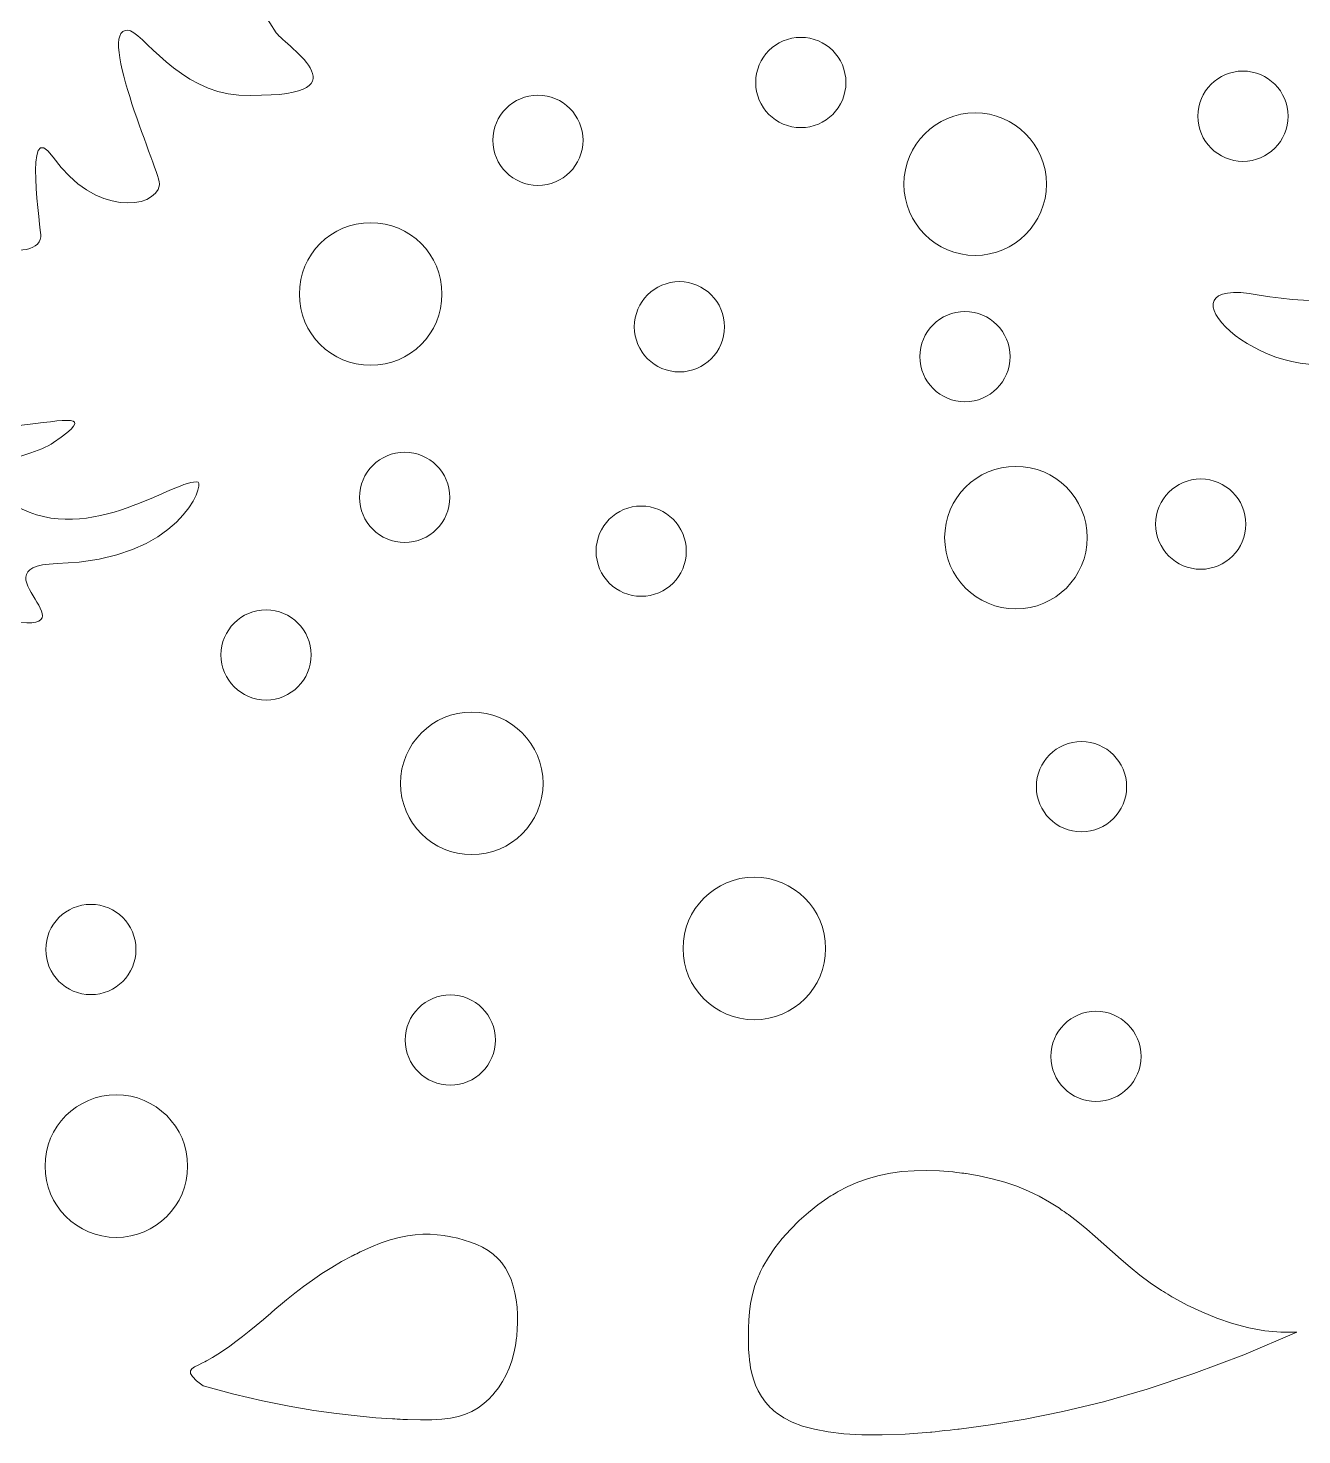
# Model space of a CAD drawing. Header units: millimetres. Extents: x -588 to -150, y -101 to 255.
# Drawn here: x -407.44 to -389.94, y -60.46 to -41.14 of the extents above; entities that cross this region are included whole.
import ezdxf

# ---------------------------------------------------------------- set-up
doc = ezdxf.new("R2010")
doc.units = ezdxf.units.MM
doc.header["$MEASUREMENT"] = 0
doc.layers.add('layer 1', color=7, linetype='Continuous')

msp = doc.modelspace()

# ---------------------------------------------------------------- linework, layer by layer
at = {"layer": 'layer 1', "lineweight": 9}
for points, knots in [([(-362.625, -35.8196), (-363.0289, -35.7319), (-364.4306, -35.5753), (-364.5105, -35.0228), (-364.5105, -35.0228), (-364.5105, -35.0228), (-364.5205, -34.9042), (-364.5205, -34.9042), (-364.5205, -34.9042), (-364.5687, -34.0159), (-364.6596, -31.8074), (-363.9735, -31.2003), (-363.9735, -31.2003), (-362.658, -30.0362), (-365.6484, -29.585), (-366.8515, -30.7554), (-366.8515, -30.7554), (-367.6575, -31.5395), (-366.4515, -32.1472), (-367.0955, -33.1863), (-367.0955, -33.1863), (-367.2898, -33.4999), (-367.9488, -33.0849), (-368.2049, -33.0026), (-368.2049, -33.0026), (-369.4464, -32.6035), (-370.4521, -32.5649), (-371.6301, -31.9395), (-371.6301, -31.9395), (-372.4474, -31.5057), (-374.9227, -34.4557), (-375.8675, -35.3785), (-375.8675, -35.3785), (-378.2122, -37.6687), (-380.564, -39.8862), (-382.4653, -42.5704), (-382.4653, -42.5704), (-382.7452, -42.9673), (-384.9159, -46.4832), (-385.2486, -46.3695), (-385.2486, -46.3695), (-385.3434, -46.3371), (-384.9778, -45.0274), (-384.9665, -44.8407), (-384.9665, -44.8407), (-384.8201, -42.4318), (-385.8909, -45.2097), (-386.3504, -45.6087), (-386.3504, -45.6087), (-386.9564, -46.1348), (-386.5751, -44.4337), (-387.0779, -44.9653), (-387.0779, -44.9653), (-387.3169, -45.2181), (-388.2559, -46.5512), (-388.748, -46.1788), (-388.748, -46.1788), (-389.0157, -45.9761), (-388.275, -45.3145), (-389.2687, -45.6785), (-389.2687, -45.6785), (-390.4823, -46.1231), (-392.0596, -44.5121), (-390.5313, -44.8015), (-390.5313, -44.8015), (-388.9478, -45.1014), (-386.8548, -44.4249), (-388.5596, -44.076), (-388.5596, -44.076), (-389.5885, -43.8654), (-389.5614, -43.4616), (-388.4865, -43.3276), (-388.4865, -43.3276), (-386.9687, -43.1383), (-385.6073, -41.7385), (-387.3119, -42.2631), (-387.3119, -42.2631), (-388.6967, -42.6893), (-385.8715, -41.2941), (-386.108, -39.9215), (-386.108, -39.9215), (-386.2137, -39.3085), (-387.8072, -41.6916), (-388.3233, -41.0227), (-388.3233, -41.0227), (-388.5529, -40.7252), (-387.5464, -39.8719), (-387.9268, -39.4591), (-387.9268, -39.4591), (-387.9594, -39.4584), (-389.5771, -41.1629), (-389.7027, -40.5293), (-389.7027, -40.5293), (-389.7555, -40.2632), (-388.522, -38.5046), (-389.0155, -38.3634), (-389.0155, -38.3634), (-389.1001, -38.4244), (-390.1014, -40.0405), (-391.5897, -39.9092), (-391.5897, -39.9092), (-392.2855, -39.8477), (-390.7404, -38.9038), (-390.7648, -38.6309), (-390.7648, -38.6309), (-390.8033, -38.6046), (-392.7779, -39.2153), (-392.7963, -38.7298), (-392.7963, -38.7298), (-392.8114, -38.333), (-391.7157, -38.6773), (-392.6605, -37.9551), (-392.6605, -37.9551), (-393.0516, -37.6561), (-393.3339, -36.5829), (-392.3121, -37.1205), (-392.3121, -37.1205), (-390.4769, -38.0861), (-389.1973, -35.2939), (-390.2217, -35.8502), (-390.2217, -35.8502), (-390.6522, -36.0839), (-392.1015, -36.2289), (-390.9677, -35.6588), (-390.9677, -35.6588), (-389.6062, -34.9743), (-389.2919, -32.871), (-390.0895, -33.7813), (-390.0895, -33.7813), (-390.7647, -34.5519), (-390.3771, -33.4478), (-390.5067, -33.3852), (-390.5067, -33.3852), (-390.5071, -33.385), (-391.4216, -34.2154), (-391.9974, -34.3772), (-391.9974, -34.3772), (-393.8252, -34.8907), (-391.766, -33.4969), (-392.6972, -33.5999), (-392.6972, -33.5999), (-393.177, -33.6529), (-393.0659, -33.3306), (-392.1995, -32.9885), (-392.1995, -32.9885), (-390.4593, -32.3017), (-391.179, -30.3386), (-391.5164, -31.2046), (-391.5164, -31.2046), (-391.7847, -31.8931), (-393.4134, -32.8766), (-392.9284, -31.8104), (-392.9284, -31.8104), (-392.4955, -30.8587), (-394.2091, -31.9057), (-394.5948, -31.2893), (-394.5948, -31.2893), (-394.733, -31.0685), (-393.1057, -30.8078), (-394.1306, -30.4653), (-394.1306, -30.4653), (-394.9043, -30.2066), (-394.2009, -29.9382), (-393.8145, -29.8581), (-393.8145, -29.8581), (-393.0899, -29.7078), (-392.461, -29.0234), (-392.8797, -28.8488), (-392.8797, -28.8488), (-393.226, -28.7044), (-393.792, -29.2257), (-393.2337, -28.4308), (-393.2337, -28.4308), (-392.9856, -28.0775), (-392.4093, -26.8013), (-393.4677, -27.8033), (-393.4677, -27.8033), (-394.3178, -28.6082), (-393.7918, -27.3095), (-394.2401, -27.3919), (-394.2401, -27.3919), (-395.4434, -27.6133), (-393.3753, -26.8005), (-394.6527, -26.4724), (-394.6527, -26.4724), (-394.9509, -26.3957), (-395.1353, -26.2793), (-394.9579, -25.9748), (-394.9579, -25.9748), (-394.7084, -25.5512), (-395.5078, -25.7834), (-395.2794, -25.0442), (-395.2794, -25.0442), (-395.1664, -24.6782), (-395.5426, -24.9447), (-395.9622, -23.7382), (-395.9622, -23.7382), (-396.3598, -22.5948), (-396.7049, -24.265), (-397.167, -24.7196), (-397.167, -24.7196), (-397.4647, -25.0124), (-396.7642, -25.7144), (-397.3725, -25.7607), (-397.3725, -25.7607), (-397.7874, -25.7924), (-397.4544, -26.1812), (-398.2431, -26.0496), (-398.2431, -26.0496), (-398.8168, -25.9539), (-397.4743, -27.2121), (-398.3562, -26.931), (-398.3562, -26.931), (-398.8806, -26.7638), (-397.2271, -28.7176), (-399.1919, -28.0361), (-399.1919, -28.0361), (-400.0797, -27.7281), (-398.073, -29.7217), (-400.2035, -28.5577), (-400.2035, -28.5577), (-400.7342, -28.2678), (-399.8265, -29.6972), (-399.7899, -29.7634), (-399.7899, -29.7634), (-399.5242, -30.2441), (-401.699, -29.2722), (-400.6878, -30.4382), (-400.6878, -30.4382), (-400.4097, -30.7588), (-399.3371, -30.9369), (-399.3361, -30.9417), (-399.3361, -30.9417), (-399.2699, -31.2384), (-400.6961, -31.1897), (-399.4632, -31.6761), (-399.4632, -31.6761), (-398.93, -31.8865), (-398.9614, -32.344), (-399.8276, -32.4106), (-399.8276, -32.4106), (-400.3662, -32.4519), (-400.0174, -33.0412), (-401.1352, -32.8514), (-401.1352, -32.8514), (-401.5155, -32.7869), (-400.4424, -34.2787), (-401.676, -33.5673), (-401.676, -33.5673), (-401.9847, -33.3893), (-402.861, -32.2336), (-402.7521, -33.4418), (-402.7521, -33.4418), (-402.6801, -34.2397), (-401.3439, -34.9549), (-401.3501, -35.0908), (-401.3501, -35.0908), (-401.3676, -35.4777), (-402.4712, -34.5388), (-401.8876, -35.4912), (-401.8876, -35.4912), (-401.3032, -36.4452), (-402.4613, -36.0494), (-403.2105, -34.9213), (-403.2105, -34.9213), (-403.3536, -34.7058), (-403.8102, -34.6042), (-403.5255, -35.8843), (-403.5255, -35.8843), (-403.3538, -36.6568), (-404.7205, -35.7315), (-404.7853, -35.7209), (-404.7853, -35.7209), (-405.2029, -35.6527), (-404.8514, -37.0236), (-404.4283, -37.3589), (-404.4283, -37.3589), (-404.3699, -37.4052), (-402.5424, -38.0788), (-403.6464, -38.1182), (-403.6464, -38.1182), (-404.1547, -38.1363), (-405.387, -37.6948), (-404.4189, -38.6688), (-404.4189, -38.6688), (-403.4683, -39.6254), (-401.9211, -38.591), (-401.8984, -38.5931), (-401.8984, -38.5931), (-401.688, -38.6117), (-402.3117, -39.3851), (-402.3928, -39.4332), (-402.3928, -39.4332), (-402.5076, -39.5014), (-403.3461, -39.6593), (-403.3425, -39.7745), (-403.3425, -39.7745), (-403.3355, -40.0028), (-402.1608, -40.5866), (-403.2288, -40.5949), (-403.2288, -40.5949), (-403.9392, -40.6004), (-405.0697, -39.6716), (-404.0313, -41.1998), (-404.0313, -41.1998), (-403.9101, -41.3781), (-402.6862, -42.1256), (-404.5473, -42.0544), (-404.5473, -42.0544), (-405.3452, -42.0239), (-405.8957, -41.1658), (-406.0711, -41.1613), (-406.0711, -41.1613), (-406.5293, -41.1496), (-405.6081, -43.1616), (-405.634, -43.2903), (-405.634, -43.2903), (-405.7024, -43.6302), (-406.5299, -43.7164), (-407.0978, -42.9081), (-407.0978, -42.9081), (-407.5196, -42.3077), (-407.2578, -43.9429), (-407.2654, -44.0012), (-407.2654, -44.0012), (-407.3213, -44.4281), (-408.654, -44.0687), (-409.2404, -43.5013), (-409.2404, -43.5013), (-409.5543, -43.1976), (-409.4112, -44.4839), (-409.3271, -44.6598), (-409.3271, -44.6598), (-409.0294, -45.2824), (-407.2725, -45.5802), (-408.6382, -45.756), (-408.6382, -45.756), (-408.8911, -45.7886), (-409.4067, -45.6431), (-409.2744, -46.0525), (-409.2744, -46.0525), (-408.866, -47.3166), (-405.8651, -45.9752), (-407.0904, -46.8296), (-407.0904, -46.8296), (-407.4391, -47.0727), (-408.6011, -47.1307), (-407.6215, -47.6927), (-407.6215, -47.6927), (-406.5905, -48.2843), (-405.3859, -47.2961), (-405.1043, -47.3739), (-405.1043, -47.3739), (-405.0275, -47.3952), (-405.3343, -48.4429), (-407.0417, -48.4901), (-407.0417, -48.4901), (-408.3189, -48.5254), (-406.152, -49.6338), (-408.1018, -49.2067), (-408.1018, -49.2067), (-409.0625, -48.9963), (-409.3559, -47.8946), (-409.1867, -49.2583), (-409.1867, -49.2583), (-409.1239, -49.7644), (-410.5548, -49.7025), (-410.9255, -48.4689), (-410.9255, -48.4689), (-411.1921, -47.582), (-411.7807, -49.144), (-411.106, -50.3691), (-411.106, -50.3691), (-410.8957, -50.751), (-411.4219, -50.9501), (-411.7306, -50.9051)], [0, 0, 0, 0, 0.0105263, 0.0105263, 0.0105263, 0.0105263, 0.0210526, 0.0210526, 0.0210526, 0.0210526, 0.0315789, 0.0315789, 0.0315789, 0.031579, 0.0421053, 0.0421053, 0.0421053, 0.0421053, 0.0526316, 0.0526316, 0.0526316, 0.0526316, 0.0631579, 0.0631579, 0.0631579, 0.0631579, 0.0736842, 0.0736842, 0.0736842, 0.0736842, 0.0842105, 0.0842105, 0.0842105, 0.0842105, 0.0947368, 0.0947368, 0.0947368, 0.0947369, 0.1052632, 0.1052632, 0.1052632, 0.1052632, 0.1157895, 0.1157895, 0.1157895, 0.1157895, 0.1263158, 0.1263158, 0.1263158, 0.1263158, 0.1368421, 0.1368421, 0.1368421, 0.1368421, 0.1473684, 0.1473684, 0.1473684, 0.1473684, 0.1578947, 0.1578947, 0.1578947, 0.1578947, 0.1684211, 0.1684211, 0.1684211, 0.1684211, 0.1789474, 0.1789474, 0.1789474, 0.1789474, 0.1894737, 0.1894737, 0.1894737, 0.1894737, 0.2, 0.2, 0.2, 0.2, 0.2105263, 0.2105263, 0.2105263, 0.2105263, 0.2210526, 0.2210526, 0.2210526, 0.2210526, 0.2315789, 0.2315789, 0.2315789, 0.231579, 0.2421053, 0.2421053, 0.2421053, 0.2421053, 0.2526316, 0.2526316, 0.2526316, 0.2526316, 0.2631579, 0.2631579, 0.2631579, 0.2631579, 0.2736842, 0.2736842, 0.2736842, 0.2736842, 0.2842105, 0.2842105, 0.2842105, 0.2842105, 0.2947368, 0.2947368, 0.2947368, 0.2947369, 0.3052632, 0.3052632, 0.3052632, 0.3052632, 0.3157895, 0.3157895, 0.3157895, 0.3157895, 0.3263158, 0.3263158, 0.3263158, 0.3263158, 0.3368421, 0.3368421, 0.3368421, 0.3368421, 0.3473684, 0.3473684, 0.3473684, 0.3473684, 0.3578947, 0.3578947, 0.3578947, 0.3578947, 0.3684211, 0.3684211, 0.3684211, 0.3684211, 0.3789474, 0.3789474, 0.3789474, 0.3789474, 0.3894737, 0.3894737, 0.3894737, 0.3894737, 0.4, 0.4, 0.4, 0.4, 0.4105263, 0.4105263, 0.4105263, 0.4105263, 0.4210526, 0.4210526, 0.4210526, 0.4210526, 0.4315789, 0.4315789, 0.4315789, 0.431579, 0.4421053, 0.4421053, 0.4421053, 0.4421053, 0.4526316, 0.4526316, 0.4526316, 0.4526316, 0.4631579, 0.4631579, 0.4631579, 0.4631579, 0.4736842, 0.4736842, 0.4736842, 0.4736842, 0.4842105, 0.4842105, 0.4842105, 0.4842105, 0.4947368, 0.4947368, 0.4947368, 0.4947369, 0.5052632, 0.5052632, 0.5052632, 0.5052632, 0.5157895, 0.5157895, 0.5157895, 0.5157895, 0.5263158, 0.5263158, 0.5263158, 0.5263158, 0.5368421, 0.5368421, 0.5368421, 0.5368421, 0.5473684, 0.5473684, 0.5473684, 0.5473684, 0.5578947, 0.5578947, 0.5578947, 0.5578947, 0.5684211, 0.5684211, 0.5684211, 0.5684211, 0.5789474, 0.5789474, 0.5789474, 0.5789474, 0.5894737, 0.5894737, 0.5894737, 0.5894737, 0.6, 0.6, 0.6, 0.6, 0.6105263, 0.6105263, 0.6105263, 0.6105263, 0.6210526, 0.6210526, 0.6210526, 0.6210526, 0.6315789, 0.6315789, 0.6315789, 0.631579, 0.6421053, 0.6421053, 0.6421053, 0.6421053, 0.6526316, 0.6526316, 0.6526316, 0.6526316, 0.6631579, 0.6631579, 0.6631579, 0.6631579, 0.6736842, 0.6736842, 0.6736842, 0.6736842, 0.6842105, 0.6842105, 0.6842105, 0.6842105, 0.6947368, 0.6947368, 0.6947368, 0.6947369, 0.7052632, 0.7052632, 0.7052632, 0.7052632, 0.7157895, 0.7157895, 0.7157895, 0.7157895, 0.7263158, 0.7263158, 0.7263158, 0.7263158, 0.7368421, 0.7368421, 0.7368421, 0.7368421, 0.7473684, 0.7473684, 0.7473684, 0.7473684, 0.7578947, 0.7578947, 0.7578947, 0.7578947, 0.7684211, 0.7684211, 0.7684211, 0.7684211, 0.7789474, 0.7789474, 0.7789474, 0.7789474, 0.7894737, 0.7894737, 0.7894737, 0.7894737, 0.8, 0.8, 0.8, 0.8, 0.8105263, 0.8105263, 0.8105263, 0.8105263, 0.8210526, 0.8210526, 0.8210526, 0.8210526, 0.8315789, 0.8315789, 0.8315789, 0.831579, 0.8421053, 0.8421053, 0.8421053, 0.8421053, 0.8526316, 0.8526316, 0.8526316, 0.8526316, 0.8631579, 0.8631579, 0.8631579, 0.8631579, 0.8736842, 0.8736842, 0.8736842, 0.8736842, 0.8842105, 0.8842105, 0.8842105, 0.8842105, 0.8947368, 0.8947368, 0.8947368, 0.8947369, 0.9052632, 0.9052632, 0.9052632, 0.9052632, 0.9157895, 0.9157895, 0.9157895, 0.9157895, 0.9263158, 0.9263158, 0.9263158, 0.9263158, 0.9368421, 0.9368421, 0.9368421, 0.9368421, 0.9473684, 0.9473684, 0.9473684, 0.9473684, 0.9578947, 0.9578947, 0.9578947, 0.9578947, 0.9684211, 0.9684211, 0.9684211, 0.9684211, 0.9789474, 0.9789474, 0.9789474, 0.9789474, 1, 1, 1, 1]), ([(-396.2068, -41.8821), (-396.2068, -41.5398), (-396.4843, -41.2623), (-396.8266, -41.2623), (-396.8266, -41.2623), (-397.1689, -41.2623), (-397.4463, -41.5398), (-397.4463, -41.8821), (-397.4463, -41.8821), (-397.4463, -42.2244), (-397.1689, -42.5019), (-396.8266, -42.5019), (-396.8266, -42.5019), (-396.4843, -42.5019), (-396.2068, -42.2244), (-396.2068, -41.8821)], [0, 0, 0, 0, 0.2, 0.2, 0.2, 0.2, 0.4, 0.4, 0.4, 0.4, 0.6, 0.6, 0.6, 0.6, 1, 1, 1, 1]), ([(-390.133, -42.3456), (-390.133, -42.0033), (-390.4105, -41.7258), (-390.7528, -41.7258), (-390.7528, -41.7258), (-391.0951, -41.7258), (-391.3726, -42.0033), (-391.3726, -42.3456), (-391.3726, -42.3456), (-391.3726, -42.6879), (-391.0951, -42.9654), (-390.7528, -42.9654), (-390.7528, -42.9654), (-390.4105, -42.9654), (-390.133, -42.6879), (-390.133, -42.3456)], [0, 0, 0, 0, 0.2, 0.2, 0.2, 0.2, 0.4, 0.4, 0.4, 0.4, 0.6, 0.6, 0.6, 0.6, 1, 1, 1, 1]), ([(-399.8181, -42.6765), (-399.8181, -42.3342), (-400.0956, -42.0567), (-400.4379, -42.0567), (-400.4379, -42.0567), (-400.7801, -42.0567), (-401.0577, -42.3342), (-401.0577, -42.6765), (-401.0577, -42.6765), (-401.0577, -43.0188), (-400.7801, -43.2963), (-400.4379, -43.2963), (-400.4379, -43.2963), (-400.0956, -43.2963), (-399.8181, -43.0188), (-399.8181, -42.6765)], [0, 0, 0, 0, 0.2, 0.2, 0.2, 0.2, 0.4, 0.4, 0.4, 0.4, 0.6, 0.6, 0.6, 0.6, 1, 1, 1, 1]), ([(-393.4517, -43.2784), (-393.4517, -42.7376), (-393.8902, -42.2991), (-394.431, -42.2991), (-394.431, -42.2991), (-394.9719, -42.2991), (-395.4103, -42.7376), (-395.4103, -43.2784), (-395.4103, -43.2784), (-395.4103, -43.8192), (-394.9719, -44.2577), (-394.431, -44.2577), (-394.431, -44.2577), (-393.8902, -44.2577), (-393.4517, -43.8192), (-393.4517, -43.2784)], [0, 0, 0, 0, 0.2, 0.2, 0.2, 0.2, 0.4, 0.4, 0.4, 0.4, 0.6, 0.6, 0.6, 0.6, 1, 1, 1, 1]), ([(-401.756, -44.7878), (-401.756, -44.2469), (-402.1945, -43.8084), (-402.7354, -43.8084), (-402.7354, -43.8084), (-403.2762, -43.8084), (-403.7147, -44.2469), (-403.7147, -44.7878), (-403.7147, -44.7878), (-403.7147, -45.3286), (-403.2762, -45.7671), (-402.7354, -45.7671), (-402.7354, -45.7671), (-402.1945, -45.7671), (-401.756, -45.3286), (-401.756, -44.7878)], [0, 0, 0, 0, 0.2, 0.2, 0.2, 0.2, 0.4, 0.4, 0.4, 0.4, 0.6, 0.6, 0.6, 0.6, 1, 1, 1, 1]), ([(-397.8741, -45.2377), (-397.8741, -44.8954), (-398.1516, -44.618), (-398.4939, -44.618), (-398.4939, -44.618), (-398.8361, -44.618), (-399.1136, -44.8954), (-399.1136, -45.2377), (-399.1136, -45.2377), (-399.1136, -45.58), (-398.8361, -45.8576), (-398.4939, -45.8576), (-398.4939, -45.8576), (-398.1516, -45.8576), (-397.8741, -45.58), (-397.8741, -45.2377)], [0, 0, 0, 0, 0.2, 0.2, 0.2, 0.2, 0.4, 0.4, 0.4, 0.4, 0.6, 0.6, 0.6, 0.6, 1, 1, 1, 1]), ([(-393.9518, -45.6477), (-393.9518, -45.3054), (-394.2293, -45.0279), (-394.5715, -45.0279), (-394.5715, -45.0279), (-394.9138, -45.0279), (-395.1913, -45.3054), (-395.1913, -45.6477), (-395.1913, -45.6477), (-395.1913, -45.99), (-394.9138, -46.2674), (-394.5715, -46.2674), (-394.5715, -46.2674), (-394.2293, -46.2674), (-393.9518, -45.99), (-393.9518, -45.6477)], [0, 0, 0, 0, 0.2, 0.2, 0.2, 0.2, 0.4, 0.4, 0.4, 0.4, 0.6, 0.6, 0.6, 0.6, 1, 1, 1, 1]), ([(-401.6485, -47.5807), (-401.6485, -47.2385), (-401.926, -46.9609), (-402.2683, -46.9609), (-402.2683, -46.9609), (-402.6106, -46.9609), (-402.8881, -47.2385), (-402.8881, -47.5807), (-402.8881, -47.5807), (-402.8881, -47.923), (-402.6106, -48.2005), (-402.2683, -48.2005), (-402.2683, -48.2005), (-401.926, -48.2005), (-401.6485, -47.923), (-401.6485, -47.5807)], [0, 0, 0, 0, 0.2, 0.2, 0.2, 0.2, 0.4, 0.4, 0.4, 0.4, 0.6, 0.6, 0.6, 0.6, 1, 1, 1, 1]), ([(-392.8917, -48.1341), (-392.8917, -47.5932), (-393.3302, -47.1548), (-393.871, -47.1548), (-393.871, -47.1548), (-394.4119, -47.1548), (-394.8503, -47.5932), (-394.8503, -48.1341), (-394.8503, -48.1341), (-394.8503, -48.675), (-394.4119, -49.1134), (-393.871, -49.1134), (-393.871, -49.1134), (-393.3302, -49.1134), (-392.8917, -48.675), (-392.8917, -48.1341)], [0, 0, 0, 0, 0.2, 0.2, 0.2, 0.2, 0.4, 0.4, 0.4, 0.4, 0.6, 0.6, 0.6, 0.6, 1, 1, 1, 1]), ([(-390.7125, -47.9484), (-390.7125, -47.6061), (-390.99, -47.3285), (-391.3323, -47.3285), (-391.3323, -47.3285), (-391.6746, -47.3285), (-391.9521, -47.6061), (-391.9521, -47.9484), (-391.9521, -47.9484), (-391.9521, -48.2907), (-391.6746, -48.5681), (-391.3323, -48.5681), (-391.3323, -48.5681), (-390.99, -48.5681), (-390.7125, -48.2907), (-390.7125, -47.9484)], [0, 0, 0, 0, 0.2, 0.2, 0.2, 0.2, 0.4, 0.4, 0.4, 0.4, 0.6, 0.6, 0.6, 0.6, 1, 1, 1, 1]), ([(-398.399, -48.3201), (-398.399, -47.9779), (-398.6765, -47.7004), (-399.0188, -47.7004), (-399.0188, -47.7004), (-399.3611, -47.7004), (-399.6386, -47.9779), (-399.6386, -48.3201), (-399.6386, -48.3201), (-399.6386, -48.6624), (-399.3611, -48.94), (-399.0188, -48.94), (-399.0188, -48.94), (-398.6765, -48.94), (-398.399, -48.6625), (-398.399, -48.3201)], [0, 0, 0, 0, 0.2, 0.2, 0.2, 0.2, 0.4, 0.4, 0.4, 0.4, 0.6, 0.6, 0.6, 0.6, 1, 1, 1, 1]), ([(-403.5522, -49.745), (-403.5522, -49.4027), (-403.8297, -49.1253), (-404.172, -49.1253), (-404.172, -49.1253), (-404.5143, -49.1253), (-404.7918, -49.4027), (-404.7918, -49.745), (-404.7918, -49.745), (-404.7918, -50.0873), (-404.5143, -50.3648), (-404.172, -50.3648), (-404.172, -50.3648), (-403.8297, -50.3648), (-403.5522, -50.0873), (-403.5522, -49.745)], [0, 0, 0, 0, 0.2, 0.2, 0.2, 0.2, 0.4, 0.4, 0.4, 0.4, 0.6, 0.6, 0.6, 0.6, 1, 1, 1, 1]), ([(-400.3672, -51.5092), (-400.3672, -50.9684), (-400.8056, -50.5299), (-401.3465, -50.5299), (-401.3465, -50.5299), (-401.8873, -50.5299), (-402.3258, -50.9684), (-402.3258, -51.5092), (-402.3258, -51.5092), (-402.3258, -52.0501), (-401.8873, -52.4885), (-401.3465, -52.4885), (-401.3465, -52.4885), (-400.8056, -52.4885), (-400.3672, -52.0501), (-400.3672, -51.5092)], [0, 0, 0, 0, 0.2, 0.2, 0.2, 0.2, 0.4, 0.4, 0.4, 0.4, 0.6, 0.6, 0.6, 0.6, 1, 1, 1, 1]), ([(-392.351, -51.5555), (-392.351, -51.2132), (-392.6285, -50.9357), (-392.9708, -50.9357), (-392.9708, -50.9357), (-393.3131, -50.9357), (-393.5906, -51.2132), (-393.5906, -51.5555), (-393.5906, -51.5555), (-393.5906, -51.8978), (-393.3131, -52.1753), (-392.9708, -52.1753), (-392.9708, -52.1753), (-392.6285, -52.1753), (-392.351, -51.8978), (-392.351, -51.5555)], [0, 0, 0, 0, 0.2, 0.2, 0.2, 0.2, 0.4, 0.4, 0.4, 0.4, 0.6, 0.6, 0.6, 0.6, 1, 1, 1, 1]), ([(-396.4853, -53.7771), (-396.4853, -53.2362), (-396.9237, -52.7977), (-397.4646, -52.7977), (-397.4646, -52.7977), (-398.0054, -52.7977), (-398.4439, -53.2362), (-398.4439, -53.7771), (-398.4439, -53.7771), (-398.4439, -54.3179), (-398.0055, -54.7564), (-397.4646, -54.7564), (-397.4646, -54.7564), (-396.9237, -54.7564), (-396.4853, -54.3179), (-396.4853, -53.7771)], [0, 0, 0, 0, 0.2, 0.2, 0.2, 0.2, 0.4, 0.4, 0.4, 0.4, 0.6, 0.6, 0.6, 0.6, 1, 1, 1, 1]), ([(-405.959, -53.7908), (-405.959, -53.4486), (-406.2364, -53.1711), (-406.5787, -53.1711), (-406.5787, -53.1711), (-406.9211, -53.1711), (-407.1985, -53.4486), (-407.1985, -53.7908), (-407.1985, -53.7908), (-407.1985, -54.1331), (-406.9211, -54.4107), (-406.5787, -54.4107), (-406.5787, -54.4107), (-406.2364, -54.4107), (-405.959, -54.1331), (-405.959, -53.7908)], [0, 0, 0, 0, 0.2, 0.2, 0.2, 0.2, 0.4, 0.4, 0.4, 0.4, 0.6, 0.6, 0.6, 0.6, 1, 1, 1, 1]), ([(-401.0215, -55.035), (-401.0215, -54.6927), (-401.299, -54.4152), (-401.6413, -54.4152), (-401.6413, -54.4152), (-401.9836, -54.4152), (-402.2611, -54.6927), (-402.2611, -55.035), (-402.2611, -55.035), (-402.2611, -55.3773), (-401.9836, -55.6547), (-401.6413, -55.6547), (-401.6413, -55.6547), (-401.299, -55.6547), (-401.0215, -55.3773), (-401.0215, -55.035)], [0, 0, 0, 0, 0.2, 0.2, 0.2, 0.2, 0.4, 0.4, 0.4, 0.4, 0.6, 0.6, 0.6, 0.6, 1, 1, 1, 1]), ([(-392.1521, -55.2597), (-392.1521, -54.9174), (-392.4296, -54.64), (-392.7718, -54.64), (-392.7718, -54.64), (-393.1141, -54.64), (-393.3917, -54.9174), (-393.3917, -55.2597), (-393.3917, -55.2597), (-393.3917, -55.602), (-393.1141, -55.8796), (-392.7718, -55.8796), (-392.7718, -55.8796), (-392.4296, -55.8796), (-392.1521, -55.602), (-392.1521, -55.2597)], [0, 0, 0, 0, 0.2, 0.2, 0.2, 0.2, 0.4, 0.4, 0.4, 0.4, 0.6, 0.6, 0.6, 0.6, 1, 1, 1, 1]), ([(-405.2501, -56.7663), (-405.2501, -56.2254), (-405.6885, -55.787), (-406.2293, -55.787), (-406.2293, -55.787), (-406.7702, -55.787), (-407.2086, -56.2254), (-407.2086, -56.7663), (-407.2086, -56.7663), (-407.2086, -57.3072), (-406.7702, -57.7456), (-406.2294, -57.7456), (-406.2294, -57.7456), (-405.6885, -57.7456), (-405.2501, -57.3072), (-405.2501, -56.7663)], [0, 0, 0, 0, 0.2, 0.2, 0.2, 0.2, 0.4, 0.4, 0.4, 0.4, 0.6, 0.6, 0.6, 0.6, 1, 1, 1, 1]), ([(-390.0126, -59.0458), (-390.0126, -59.0458), (-390.7408, -59.3569), (-390.7408, -59.3569), (-390.7408, -59.3569), (-390.7408, -59.3569), (-391.4264, -59.6168), (-391.4264, -59.6168), (-391.4264, -59.6168), (-391.4264, -59.6168), (-392.0696, -59.8304), (-392.0696, -59.8304), (-392.0696, -59.8304), (-392.0696, -59.8304), (-392.6705, -60.0027), (-392.6705, -60.0027), (-392.6705, -60.0027), (-392.6705, -60.0027), (-393.229, -60.1389), (-393.229, -60.1389), (-393.229, -60.1389), (-393.229, -60.1389), (-393.7454, -60.2438), (-393.7454, -60.2438), (-393.7454, -60.2438), (-393.7454, -60.2438), (-394.2198, -60.3226), (-394.2198, -60.3226), (-394.2198, -60.3226), (-394.2198, -60.3226), (-394.6522, -60.3802), (-394.6522, -60.3802), (-394.6522, -60.3802), (-394.6522, -60.3802), (-395.0431, -60.421), (-395.0431, -60.421), (-395.0431, -60.421), (-395.0431, -60.421), (-395.3944, -60.4468), (-395.3944, -60.4468), (-395.3944, -60.4468), (-395.3944, -60.4468), (-395.7085, -60.4583), (-395.7085, -60.4583), (-395.7085, -60.4583), (-395.7085, -60.4583), (-395.9878, -60.4566), (-395.9878, -60.4566), (-395.9878, -60.4566), (-395.9878, -60.4566), (-396.2345, -60.4427), (-396.2345, -60.4427), (-396.2345, -60.4427), (-396.2345, -60.4427), (-396.451, -60.4175), (-396.451, -60.4175), (-396.451, -60.4175), (-396.451, -60.4175), (-396.6397, -60.382), (-396.6397, -60.382), (-396.6397, -60.382), (-396.6397, -60.382), (-396.8028, -60.3372), (-396.8028, -60.3372), (-396.8028, -60.3372), (-396.8028, -60.3372), (-396.9428, -60.284), (-396.9428, -60.284), (-396.9428, -60.284), (-396.9428, -60.284), (-397.0616, -60.2236), (-397.0616, -60.2236), (-397.0616, -60.2236), (-397.0616, -60.2236), (-397.1613, -60.1571), (-397.1613, -60.1571), (-397.1613, -60.1571), (-397.1613, -60.1571), (-397.2441, -60.0858), (-397.2441, -60.0858), (-397.2441, -60.0858), (-397.2441, -60.0858), (-397.312, -60.0107), (-397.312, -60.0107), (-397.312, -60.0107), (-397.312, -60.0107), (-397.367, -59.933), (-397.367, -59.933), (-397.367, -59.933), (-397.367, -59.933), (-397.4113, -59.8538), (-397.4113, -59.8538), (-397.4113, -59.8538), (-397.4113, -59.8538), (-397.4469, -59.7744), (-397.4469, -59.7744), (-397.4469, -59.7744), (-397.4469, -59.7744), (-397.4756, -59.6955), (-397.4756, -59.6955), (-397.4756, -59.6955), (-397.4756, -59.6955), (-397.4984, -59.6166), (-397.4984, -59.6166), (-397.4984, -59.6166), (-397.4984, -59.6166), (-397.5158, -59.5368), (-397.5158, -59.5368), (-397.5158, -59.5368), (-397.5158, -59.5368), (-397.5285, -59.4553), (-397.5285, -59.4553), (-397.5285, -59.4553), (-397.5285, -59.4553), (-397.5373, -59.3712), (-397.5373, -59.3712), (-397.5373, -59.3712), (-397.5373, -59.3712), (-397.5427, -59.2836), (-397.5427, -59.2836), (-397.5427, -59.2836), (-397.5427, -59.2836), (-397.5454, -59.1918), (-397.5454, -59.1918), (-397.5454, -59.1918), (-397.5454, -59.1918), (-397.546, -59.0947), (-397.546, -59.0947), (-397.546, -59.0947), (-397.546, -59.0947), (-397.5448, -58.9919), (-397.5448, -58.9919), (-397.5448, -58.9919), (-397.5448, -58.9919), (-397.5405, -58.8835), (-397.5405, -58.8835), (-397.5405, -58.8835), (-397.5405, -58.8835), (-397.5313, -58.7703), (-397.5313, -58.7703), (-397.5313, -58.7703), (-397.5313, -58.7703), (-397.5152, -58.6527), (-397.5152, -58.6527), (-397.5152, -58.6527), (-397.5152, -58.6527), (-397.4907, -58.5314), (-397.4907, -58.5314), (-397.4907, -58.5314), (-397.4907, -58.5314), (-397.4558, -58.4068), (-397.4558, -58.4068), (-397.4558, -58.4068), (-397.4558, -58.4068), (-397.409, -58.2796), (-397.409, -58.2796), (-397.409, -58.2796), (-397.409, -58.2796), (-397.3482, -58.1504), (-397.3482, -58.1504), (-397.3482, -58.1504), (-397.3482, -58.1504), (-397.2724, -58.0198), (-397.2724, -58.0198), (-397.2724, -58.0198), (-397.2724, -58.0198), (-397.1828, -57.8893), (-397.1828, -57.8893), (-397.1828, -57.8893), (-397.1828, -57.8893), (-397.0812, -57.7607), (-397.0812, -57.7607), (-397.0812, -57.7607), (-397.0812, -57.7607), (-396.9694, -57.6356), (-396.9694, -57.6356), (-396.9694, -57.6356), (-396.9694, -57.6356), (-396.8492, -57.5155), (-396.8492, -57.5155), (-396.8492, -57.5155), (-396.8492, -57.5155), (-396.7224, -57.4023), (-396.7224, -57.4023), (-396.7224, -57.4023), (-396.7224, -57.4023), (-396.5909, -57.2974), (-396.5909, -57.2974), (-396.5909, -57.2974), (-396.5909, -57.2974), (-396.4564, -57.2025), (-396.4564, -57.2025), (-396.4564, -57.2025), (-396.4564, -57.2025), (-396.3205, -57.1191), (-396.3205, -57.1191), (-396.3205, -57.1191), (-396.3205, -57.1191), (-396.1825, -57.0469), (-396.1825, -57.0469), (-396.1825, -57.0469), (-396.1825, -57.0469), (-396.0419, -56.9858), (-396.0419, -56.9858), (-396.0419, -56.9858), (-396.0419, -56.9858), (-395.8978, -56.9352), (-395.8978, -56.9352), (-395.8978, -56.9352), (-395.8978, -56.9352), (-395.7495, -56.8947), (-395.7495, -56.8947), (-395.7495, -56.8947), (-395.7495, -56.8947), (-395.5961, -56.8642), (-395.5961, -56.8642), (-395.5961, -56.8642), (-395.5961, -56.8642), (-395.4369, -56.843), (-395.4369, -56.843), (-395.4369, -56.843), (-395.4369, -56.843), (-395.2711, -56.8309), (-395.2711, -56.8309), (-395.2711, -56.8309), (-395.2711, -56.8309), (-395.0984, -56.8275), (-395.0984, -56.8275), (-395.0984, -56.8275), (-395.0984, -56.8275), (-394.9203, -56.8327), (-394.9203, -56.8327), (-394.9203, -56.8327), (-394.9203, -56.8327), (-394.7392, -56.8466), (-394.7392, -56.8466), (-394.7392, -56.8466), (-394.7392, -56.8466), (-394.5568, -56.869), (-394.5568, -56.869), (-394.5568, -56.869), (-394.5568, -56.869), (-394.3754, -56.9), (-394.3754, -56.9), (-394.3754, -56.9), (-394.3754, -56.9), (-394.197, -56.9396), (-394.197, -56.9396), (-394.197, -56.9396), (-394.197, -56.9396), (-394.0238, -56.9876), (-394.0238, -56.9876), (-394.0238, -56.9876), (-394.0238, -56.9876), (-393.8577, -57.0441), (-393.8577, -57.0441), (-393.8577, -57.0441), (-393.8577, -57.0441), (-393.7005, -57.109), (-393.7005, -57.109), (-393.7005, -57.109), (-393.7005, -57.109), (-393.5515, -57.1815), (-393.5515, -57.1815), (-393.5515, -57.1815), (-393.5515, -57.1815), (-393.41, -57.2609), (-393.41, -57.2609), (-393.41, -57.2609), (-393.41, -57.2609), (-393.2749, -57.3465), (-393.2749, -57.3465), (-393.2749, -57.3465), (-393.2749, -57.3465), (-393.1455, -57.4372), (-393.1455, -57.4372), (-393.1455, -57.4372), (-393.1455, -57.4372), (-393.0205, -57.5325), (-393.0205, -57.5325), (-393.0205, -57.5325), (-393.0205, -57.5325), (-392.8992, -57.6316), (-392.8992, -57.6316), (-392.8992, -57.6316), (-392.8992, -57.6316), (-392.7807, -57.7335), (-392.7807, -57.7335), (-392.7807, -57.7335), (-392.7807, -57.7335), (-392.6636, -57.8376), (-392.6636, -57.8376), (-392.6636, -57.8376), (-392.6636, -57.8376), (-392.5461, -57.9433), (-392.5461, -57.9433), (-392.5461, -57.9433), (-392.5461, -57.9433), (-392.4257, -58.0499), (-392.4257, -58.0499), (-392.4257, -58.0499), (-392.4257, -58.0499), (-392.3002, -58.1569), (-392.3002, -58.1569), (-392.3002, -58.1569), (-392.3002, -58.1569), (-392.1674, -58.2637), (-392.1674, -58.2637), (-392.1674, -58.2637), (-392.1674, -58.2637), (-392.0249, -58.3697), (-392.0249, -58.3697), (-392.0249, -58.3697), (-392.0249, -58.3697), (-391.8705, -58.4743), (-391.8705, -58.4743), (-391.8705, -58.4743), (-391.8705, -58.4743), (-391.7018, -58.5769), (-391.7018, -58.5769), (-391.7018, -58.5769), (-391.7018, -58.5769), (-391.5174, -58.6765), (-391.5174, -58.6765), (-391.5174, -58.6765), (-391.5174, -58.6765), (-391.3196, -58.7705), (-391.3196, -58.7705), (-391.3196, -58.7705), (-391.3196, -58.7705), (-391.1111, -58.8559), (-391.1111, -58.8559), (-391.1111, -58.8559), (-391.1111, -58.8559), (-390.8949, -58.9295), (-390.8949, -58.9295), (-390.8949, -58.9295), (-390.8949, -58.9295), (-390.674, -58.9883), (-390.674, -58.9883), (-390.674, -58.9883), (-390.674, -58.9883), (-390.4514, -59.0294), (-390.4514, -59.0294), (-390.4514, -59.0294), (-390.4514, -59.0294), (-390.23, -59.0495), (-390.23, -59.0495), (-390.23, -59.0495), (-390.23, -59.0495), (-390.0126, -59.0458), (-390.0126, -59.0458)], [0, 0, 0, 0, 0.011236, 0.011236, 0.011236, 0.011236, 0.0224719, 0.0224719, 0.0224719, 0.0224719, 0.0337079, 0.0337079, 0.0337079, 0.0337079, 0.0449438, 0.0449438, 0.0449438, 0.0449438, 0.0561798, 0.0561798, 0.0561798, 0.0561798, 0.0674157, 0.0674157, 0.0674157, 0.0674157, 0.0786517, 0.0786517, 0.0786517, 0.0786517, 0.0898876, 0.0898876, 0.0898876, 0.0898877, 0.1011236, 0.1011236, 0.1011236, 0.1011236, 0.1123596, 0.1123596, 0.1123596, 0.1123596, 0.1235955, 0.1235955, 0.1235955, 0.1235955, 0.1348315, 0.1348315, 0.1348315, 0.1348315, 0.1460674, 0.1460674, 0.1460674, 0.1460674, 0.1573034, 0.1573034, 0.1573034, 0.1573034, 0.1685393, 0.1685393, 0.1685393, 0.1685393, 0.1797753, 0.1797753, 0.1797753, 0.1797753, 0.1910112, 0.1910112, 0.1910112, 0.1910112, 0.2022472, 0.2022472, 0.2022472, 0.2022472, 0.2134831, 0.2134831, 0.2134831, 0.2134832, 0.2247191, 0.2247191, 0.2247191, 0.2247191, 0.2359551, 0.2359551, 0.2359551, 0.2359551, 0.247191, 0.247191, 0.247191, 0.247191, 0.258427, 0.258427, 0.258427, 0.258427, 0.2696629, 0.2696629, 0.2696629, 0.2696629, 0.2808989, 0.2808989, 0.2808989, 0.2808989, 0.2921348, 0.2921348, 0.2921348, 0.2921348, 0.3033708, 0.3033708, 0.3033708, 0.3033708, 0.3146067, 0.3146067, 0.3146067, 0.3146068, 0.3258427, 0.3258427, 0.3258427, 0.3258427, 0.3370787, 0.3370787, 0.3370787, 0.3370787, 0.3483146, 0.3483146, 0.3483146, 0.3483146, 0.3595506, 0.3595506, 0.3595506, 0.3595506, 0.3707865, 0.3707865, 0.3707865, 0.3707865, 0.3820225, 0.3820225, 0.3820225, 0.3820225, 0.3932584, 0.3932584, 0.3932584, 0.3932584, 0.4044944, 0.4044944, 0.4044944, 0.4044944, 0.4157303, 0.4157303, 0.4157303, 0.4157303, 0.4269663, 0.4269663, 0.4269663, 0.4269663, 0.4382022, 0.4382022, 0.4382022, 0.4382023, 0.4494382, 0.4494382, 0.4494382, 0.4494382, 0.4606742, 0.4606742, 0.4606742, 0.4606742, 0.4719101, 0.4719101, 0.4719101, 0.4719101, 0.4831461, 0.4831461, 0.4831461, 0.4831461, 0.494382, 0.494382, 0.494382, 0.494382, 0.505618, 0.505618, 0.505618, 0.505618, 0.5168539, 0.5168539, 0.5168539, 0.5168539, 0.5280899, 0.5280899, 0.5280899, 0.5280899, 0.5393258, 0.5393258, 0.5393258, 0.5393259, 0.5505618, 0.5505618, 0.5505618, 0.5505618, 0.5617978, 0.5617978, 0.5617978, 0.5617978, 0.5730337, 0.5730337, 0.5730337, 0.5730337, 0.5842697, 0.5842697, 0.5842697, 0.5842697, 0.5955056, 0.5955056, 0.5955056, 0.5955056, 0.6067416, 0.6067416, 0.6067416, 0.6067416, 0.6179775, 0.6179775, 0.6179775, 0.6179775, 0.6292135, 0.6292135, 0.6292135, 0.6292135, 0.6404494, 0.6404494, 0.6404494, 0.6404494, 0.6516854, 0.6516854, 0.6516854, 0.6516854, 0.6629213, 0.6629213, 0.6629213, 0.6629214, 0.6741573, 0.6741573, 0.6741573, 0.6741573, 0.6853933, 0.6853933, 0.6853933, 0.6853933, 0.6966292, 0.6966292, 0.6966292, 0.6966292, 0.7078652, 0.7078652, 0.7078652, 0.7078652, 0.7191011, 0.7191011, 0.7191011, 0.7191011, 0.7303371, 0.7303371, 0.7303371, 0.7303371, 0.741573, 0.741573, 0.741573, 0.741573, 0.752809, 0.752809, 0.752809, 0.752809, 0.7640449, 0.7640449, 0.7640449, 0.764045, 0.7752809, 0.7752809, 0.7752809, 0.7752809, 0.7865169, 0.7865169, 0.7865169, 0.7865169, 0.7977528, 0.7977528, 0.7977528, 0.7977528, 0.8089888, 0.8089888, 0.8089888, 0.8089888, 0.8202247, 0.8202247, 0.8202247, 0.8202247, 0.8314607, 0.8314607, 0.8314607, 0.8314607, 0.8426966, 0.8426966, 0.8426966, 0.8426966, 0.8539326, 0.8539326, 0.8539326, 0.8539326, 0.8651685, 0.8651685, 0.8651685, 0.8651685, 0.8764045, 0.8764045, 0.8764045, 0.8764045, 0.8876404, 0.8876404, 0.8876404, 0.8876405, 0.8988764, 0.8988764, 0.8988764, 0.8988764, 0.9101124, 0.9101124, 0.9101124, 0.9101124, 0.9213483, 0.9213483, 0.9213483, 0.9213483, 0.9325843, 0.9325843, 0.9325843, 0.9325843, 0.9438202, 0.9438202, 0.9438202, 0.9438202, 0.9550562, 0.9550562, 0.9550562, 0.9550562, 0.9662921, 0.9662921, 0.9662921, 0.9662921, 0.9775281, 0.9775281, 0.9775281, 0.9775281, 1, 1, 1, 1]), ([(-405.0367, -59.7861), (-405.0367, -59.7861), (-404.6161, -59.8981), (-404.6161, -59.8981), (-404.6161, -59.8981), (-404.6161, -59.8981), (-404.2227, -59.9901), (-404.2227, -59.9901), (-404.2227, -59.9901), (-404.2227, -59.9901), (-403.8563, -60.064), (-403.8563, -60.064), (-403.8563, -60.064), (-403.8563, -60.064), (-403.5172, -60.122), (-403.5172, -60.122), (-403.5172, -60.122), (-403.5172, -60.122), (-403.2053, -60.1664), (-403.2053, -60.1664), (-403.2053, -60.1664), (-403.2053, -60.1664), (-402.9207, -60.1991), (-402.9207, -60.1991), (-402.9207, -60.1991), (-402.9207, -60.1991), (-402.6635, -60.2225), (-402.6635, -60.2225), (-402.6635, -60.2225), (-402.6635, -60.2225), (-402.4336, -60.2385), (-402.4336, -60.2385), (-402.4336, -60.2385), (-402.4336, -60.2385), (-402.2307, -60.2489), (-402.2307, -60.2489), (-402.2307, -60.2489), (-402.2307, -60.2489), (-402.0525, -60.2537), (-402.0525, -60.2537), (-402.0525, -60.2537), (-402.0525, -60.2537), (-401.8961, -60.2523), (-401.8961, -60.2523), (-401.8961, -60.2523), (-401.8961, -60.2523), (-401.7587, -60.2442), (-401.7587, -60.2442), (-401.7587, -60.2442), (-401.7587, -60.2442), (-401.6376, -60.229), (-401.6376, -60.229), (-401.6376, -60.229), (-401.6376, -60.229), (-401.5298, -60.2061), (-401.5298, -60.2061), (-401.5298, -60.2061), (-401.5298, -60.2061), (-401.4328, -60.1749), (-401.4328, -60.1749), (-401.4328, -60.1749), (-401.4328, -60.1749), (-401.3435, -60.1352), (-401.3435, -60.1352), (-401.3435, -60.1352), (-401.3435, -60.1352), (-401.2598, -60.0864), (-401.2598, -60.0864), (-401.2598, -60.0864), (-401.2598, -60.0864), (-401.1814, -60.0291), (-401.1814, -60.0291), (-401.1814, -60.0291), (-401.1814, -60.0291), (-401.1084, -59.9638), (-401.1084, -59.9638), (-401.1084, -59.9638), (-401.1084, -59.9638), (-401.0412, -59.8911), (-401.0412, -59.8911), (-401.0412, -59.8911), (-401.0412, -59.8911), (-400.9798, -59.8119), (-400.9798, -59.8119), (-400.9798, -59.8119), (-400.9798, -59.8119), (-400.9247, -59.7265), (-400.9247, -59.7265), (-400.9247, -59.7265), (-400.9247, -59.7265), (-400.8759, -59.6356), (-400.8759, -59.6356), (-400.8759, -59.6356), (-400.8759, -59.6356), (-400.8337, -59.54), (-400.8337, -59.54), (-400.8337, -59.54), (-400.8337, -59.54), (-400.7982, -59.4401), (-400.7982, -59.4401), (-400.7982, -59.4401), (-400.7982, -59.4401), (-400.7694, -59.337), (-400.7694, -59.337), (-400.7694, -59.337), (-400.7694, -59.337), (-400.747, -59.2316), (-400.747, -59.2316), (-400.747, -59.2316), (-400.747, -59.2316), (-400.7308, -59.1247), (-400.7308, -59.1247), (-400.7308, -59.1247), (-400.7308, -59.1247), (-400.7206, -59.0174), (-400.7206, -59.0174), (-400.7206, -59.0174), (-400.7206, -59.0174), (-400.7163, -58.9106), (-400.7163, -58.9106), (-400.7163, -58.9106), (-400.7163, -58.9106), (-400.7176, -58.8051), (-400.7176, -58.8051), (-400.7176, -58.8051), (-400.7176, -58.8051), (-400.7243, -58.702), (-400.7243, -58.702), (-400.7243, -58.702), (-400.7243, -58.702), (-400.7363, -58.602), (-400.7363, -58.602), (-400.7363, -58.602), (-400.7363, -58.602), (-400.7538, -58.5058), (-400.7538, -58.5058), (-400.7538, -58.5058), (-400.7538, -58.5058), (-400.777, -58.4138), (-400.777, -58.4138), (-400.777, -58.4138), (-400.777, -58.4138), (-400.8062, -58.3265), (-400.8062, -58.3265), (-400.8062, -58.3265), (-400.8062, -58.3265), (-400.8418, -58.2443), (-400.8418, -58.2443), (-400.8418, -58.2443), (-400.8418, -58.2443), (-400.8838, -58.1678), (-400.8838, -58.1678), (-400.8838, -58.1678), (-400.8838, -58.1678), (-400.9327, -58.0974), (-400.9327, -58.0974), (-400.9327, -58.0974), (-400.9327, -58.0974), (-400.9887, -58.0336), (-400.9887, -58.0336), (-400.9887, -58.0336), (-400.9887, -58.0336), (-401.0518, -57.9767), (-401.0518, -57.9767), (-401.0518, -57.9767), (-401.0518, -57.9767), (-401.1215, -57.9264), (-401.1215, -57.9264), (-401.1215, -57.9264), (-401.1215, -57.9264), (-401.1969, -57.8822), (-401.1969, -57.8822), (-401.1969, -57.8822), (-401.1969, -57.8822), (-401.2772, -57.8437), (-401.2772, -57.8437), (-401.2772, -57.8437), (-401.2772, -57.8437), (-401.3617, -57.8106), (-401.3617, -57.8106), (-401.3617, -57.8106), (-401.3617, -57.8106), (-401.4496, -57.7822), (-401.4496, -57.7822), (-401.4496, -57.7822), (-401.4496, -57.7822), (-401.5399, -57.7582), (-401.5399, -57.7582), (-401.5399, -57.7582), (-401.5399, -57.7582), (-401.6321, -57.7381), (-401.6321, -57.7381), (-401.6321, -57.7381), (-401.6321, -57.7381), (-401.7253, -57.7217), (-401.7253, -57.7217), (-401.7253, -57.7217), (-401.7253, -57.7217), (-401.8203, -57.7096), (-401.8203, -57.7096), (-401.8203, -57.7096), (-401.8203, -57.7096), (-401.9177, -57.7028), (-401.9177, -57.7028), (-401.9177, -57.7028), (-401.9177, -57.7028), (-402.0182, -57.7021), (-402.0182, -57.7021), (-402.0182, -57.7021), (-402.0182, -57.7021), (-402.1225, -57.7085), (-402.1225, -57.7085), (-402.1225, -57.7085), (-402.1225, -57.7085), (-402.2313, -57.7227), (-402.2313, -57.7227), (-402.2313, -57.7227), (-402.2313, -57.7227), (-402.3454, -57.7458), (-402.3454, -57.7458), (-402.3454, -57.7458), (-402.3454, -57.7458), (-402.4656, -57.7785), (-402.4656, -57.7785), (-402.4656, -57.7785), (-402.4656, -57.7785), (-402.5921, -57.8215), (-402.5921, -57.8215), (-402.5921, -57.8215), (-402.5921, -57.8215), (-402.7237, -57.8741), (-402.7237, -57.8741), (-402.7237, -57.8741), (-402.7237, -57.8741), (-402.8589, -57.9352), (-402.8589, -57.9352), (-402.8589, -57.9352), (-402.8589, -57.9352), (-402.9963, -58.0037), (-402.9963, -58.0037), (-402.9963, -58.0037), (-402.9963, -58.0037), (-403.1341, -58.0786), (-403.1341, -58.0786), (-403.1341, -58.0786), (-403.1341, -58.0786), (-403.2708, -58.1589), (-403.2708, -58.1589), (-403.2708, -58.1589), (-403.2708, -58.1589), (-403.4049, -58.2435), (-403.4049, -58.2435), (-403.4049, -58.2435), (-403.4049, -58.2435), (-403.5348, -58.3313), (-403.5348, -58.3313), (-403.5348, -58.3313), (-403.5348, -58.3313), (-403.6594, -58.4214), (-403.6594, -58.4214), (-403.6594, -58.4214), (-403.6594, -58.4214), (-403.7785, -58.5128), (-403.7785, -58.5128), (-403.7785, -58.5128), (-403.7785, -58.5128), (-403.8927, -58.6044), (-403.8927, -58.6044), (-403.8927, -58.6044), (-403.8927, -58.6044), (-404.0023, -58.6955), (-404.0023, -58.6955), (-404.0023, -58.6955), (-404.0023, -58.6955), (-404.1078, -58.7849), (-404.1078, -58.7849), (-404.1078, -58.7849), (-404.1078, -58.7849), (-404.2095, -58.8719), (-404.2095, -58.8719), (-404.2095, -58.8719), (-404.2095, -58.8719), (-404.3078, -58.9555), (-404.3078, -58.9555), (-404.3078, -58.9555), (-404.3078, -58.9555), (-404.4031, -59.0346), (-404.4031, -59.0346), (-404.4031, -59.0346), (-404.4031, -59.0346), (-404.4958, -59.1085), (-404.4958, -59.1085), (-404.4958, -59.1085), (-404.4958, -59.1085), (-404.5855, -59.1771), (-404.5855, -59.1771), (-404.5855, -59.1771), (-404.5855, -59.1771), (-404.672, -59.2401), (-404.672, -59.2401), (-404.672, -59.2401), (-404.672, -59.2401), (-404.755, -59.2976), (-404.755, -59.2976), (-404.755, -59.2976), (-404.755, -59.2976), (-404.8341, -59.3495), (-404.8341, -59.3495), (-404.8341, -59.3495), (-404.8341, -59.3495), (-404.9089, -59.3955), (-404.9089, -59.3955), (-404.9089, -59.3955), (-404.9089, -59.3955), (-404.9794, -59.4357), (-404.9794, -59.4357), (-404.9794, -59.4357), (-404.9794, -59.4357), (-405.0449, -59.4701), (-405.0449, -59.4701), (-405.0449, -59.4701), (-405.0449, -59.4701), (-405.1047, -59.4989), (-405.1047, -59.4989), (-405.1047, -59.4989), (-405.1047, -59.4989), (-405.1553, -59.5248), (-405.1553, -59.5248), (-405.1553, -59.5248), (-405.1553, -59.5248), (-405.1925, -59.5507), (-405.1925, -59.5507), (-405.1925, -59.5507), (-405.1925, -59.5507), (-405.2124, -59.5796), (-405.2124, -59.5796), (-405.2124, -59.5796), (-405.2124, -59.5796), (-405.2109, -59.6147), (-405.2109, -59.6147), (-405.2109, -59.6147), (-405.2109, -59.6147), (-405.1837, -59.6587), (-405.1837, -59.6587), (-405.1837, -59.6587), (-405.1837, -59.6587), (-405.127, -59.7148), (-405.127, -59.7148), (-405.127, -59.7148), (-405.127, -59.7148), (-405.0367, -59.7861), (-405.0367, -59.7861)], [0, 0, 0, 0, 0.011236, 0.011236, 0.011236, 0.011236, 0.0224719, 0.0224719, 0.0224719, 0.0224719, 0.0337079, 0.0337079, 0.0337079, 0.0337079, 0.0449438, 0.0449438, 0.0449438, 0.0449438, 0.0561798, 0.0561798, 0.0561798, 0.0561798, 0.0674157, 0.0674157, 0.0674157, 0.0674157, 0.0786517, 0.0786517, 0.0786517, 0.0786517, 0.0898876, 0.0898876, 0.0898876, 0.0898877, 0.1011236, 0.1011236, 0.1011236, 0.1011236, 0.1123596, 0.1123596, 0.1123596, 0.1123596, 0.1235955, 0.1235955, 0.1235955, 0.1235955, 0.1348315, 0.1348315, 0.1348315, 0.1348315, 0.1460674, 0.1460674, 0.1460674, 0.1460674, 0.1573034, 0.1573034, 0.1573034, 0.1573034, 0.1685393, 0.1685393, 0.1685393, 0.1685393, 0.1797753, 0.1797753, 0.1797753, 0.1797753, 0.1910112, 0.1910112, 0.1910112, 0.1910112, 0.2022472, 0.2022472, 0.2022472, 0.2022472, 0.2134831, 0.2134831, 0.2134831, 0.2134832, 0.2247191, 0.2247191, 0.2247191, 0.2247191, 0.2359551, 0.2359551, 0.2359551, 0.2359551, 0.247191, 0.247191, 0.247191, 0.247191, 0.258427, 0.258427, 0.258427, 0.258427, 0.2696629, 0.2696629, 0.2696629, 0.2696629, 0.2808989, 0.2808989, 0.2808989, 0.2808989, 0.2921348, 0.2921348, 0.2921348, 0.2921348, 0.3033708, 0.3033708, 0.3033708, 0.3033708, 0.3146067, 0.3146067, 0.3146067, 0.3146068, 0.3258427, 0.3258427, 0.3258427, 0.3258427, 0.3370787, 0.3370787, 0.3370787, 0.3370787, 0.3483146, 0.3483146, 0.3483146, 0.3483146, 0.3595506, 0.3595506, 0.3595506, 0.3595506, 0.3707865, 0.3707865, 0.3707865, 0.3707865, 0.3820225, 0.3820225, 0.3820225, 0.3820225, 0.3932584, 0.3932584, 0.3932584, 0.3932584, 0.4044944, 0.4044944, 0.4044944, 0.4044944, 0.4157303, 0.4157303, 0.4157303, 0.4157303, 0.4269663, 0.4269663, 0.4269663, 0.4269663, 0.4382022, 0.4382022, 0.4382022, 0.4382023, 0.4494382, 0.4494382, 0.4494382, 0.4494382, 0.4606742, 0.4606742, 0.4606742, 0.4606742, 0.4719101, 0.4719101, 0.4719101, 0.4719101, 0.4831461, 0.4831461, 0.4831461, 0.4831461, 0.494382, 0.494382, 0.494382, 0.494382, 0.505618, 0.505618, 0.505618, 0.505618, 0.5168539, 0.5168539, 0.5168539, 0.5168539, 0.5280899, 0.5280899, 0.5280899, 0.5280899, 0.5393258, 0.5393258, 0.5393258, 0.5393259, 0.5505618, 0.5505618, 0.5505618, 0.5505618, 0.5617978, 0.5617978, 0.5617978, 0.5617978, 0.5730337, 0.5730337, 0.5730337, 0.5730337, 0.5842697, 0.5842697, 0.5842697, 0.5842697, 0.5955056, 0.5955056, 0.5955056, 0.5955056, 0.6067416, 0.6067416, 0.6067416, 0.6067416, 0.6179775, 0.6179775, 0.6179775, 0.6179775, 0.6292135, 0.6292135, 0.6292135, 0.6292135, 0.6404494, 0.6404494, 0.6404494, 0.6404494, 0.6516854, 0.6516854, 0.6516854, 0.6516854, 0.6629213, 0.6629213, 0.6629213, 0.6629214, 0.6741573, 0.6741573, 0.6741573, 0.6741573, 0.6853933, 0.6853933, 0.6853933, 0.6853933, 0.6966292, 0.6966292, 0.6966292, 0.6966292, 0.7078652, 0.7078652, 0.7078652, 0.7078652, 0.7191011, 0.7191011, 0.7191011, 0.7191011, 0.7303371, 0.7303371, 0.7303371, 0.7303371, 0.741573, 0.741573, 0.741573, 0.741573, 0.752809, 0.752809, 0.752809, 0.752809, 0.7640449, 0.7640449, 0.7640449, 0.764045, 0.7752809, 0.7752809, 0.7752809, 0.7752809, 0.7865169, 0.7865169, 0.7865169, 0.7865169, 0.7977528, 0.7977528, 0.7977528, 0.7977528, 0.8089888, 0.8089888, 0.8089888, 0.8089888, 0.8202247, 0.8202247, 0.8202247, 0.8202247, 0.8314607, 0.8314607, 0.8314607, 0.8314607, 0.8426966, 0.8426966, 0.8426966, 0.8426966, 0.8539326, 0.8539326, 0.8539326, 0.8539326, 0.8651685, 0.8651685, 0.8651685, 0.8651685, 0.8764045, 0.8764045, 0.8764045, 0.8764045, 0.8876404, 0.8876404, 0.8876404, 0.8876405, 0.8988764, 0.8988764, 0.8988764, 0.8988764, 0.9101124, 0.9101124, 0.9101124, 0.9101124, 0.9213483, 0.9213483, 0.9213483, 0.9213483, 0.9325843, 0.9325843, 0.9325843, 0.9325843, 0.9438202, 0.9438202, 0.9438202, 0.9438202, 0.9550562, 0.9550562, 0.9550562, 0.9550562, 0.9662921, 0.9662921, 0.9662921, 0.9662921, 0.9775281, 0.9775281, 0.9775281, 0.9775281, 1, 1, 1, 1])]:
    msp.add_open_spline(points, degree=3, knots=knots, dxfattribs=at)

doc.saveas('drawing.dxf')
